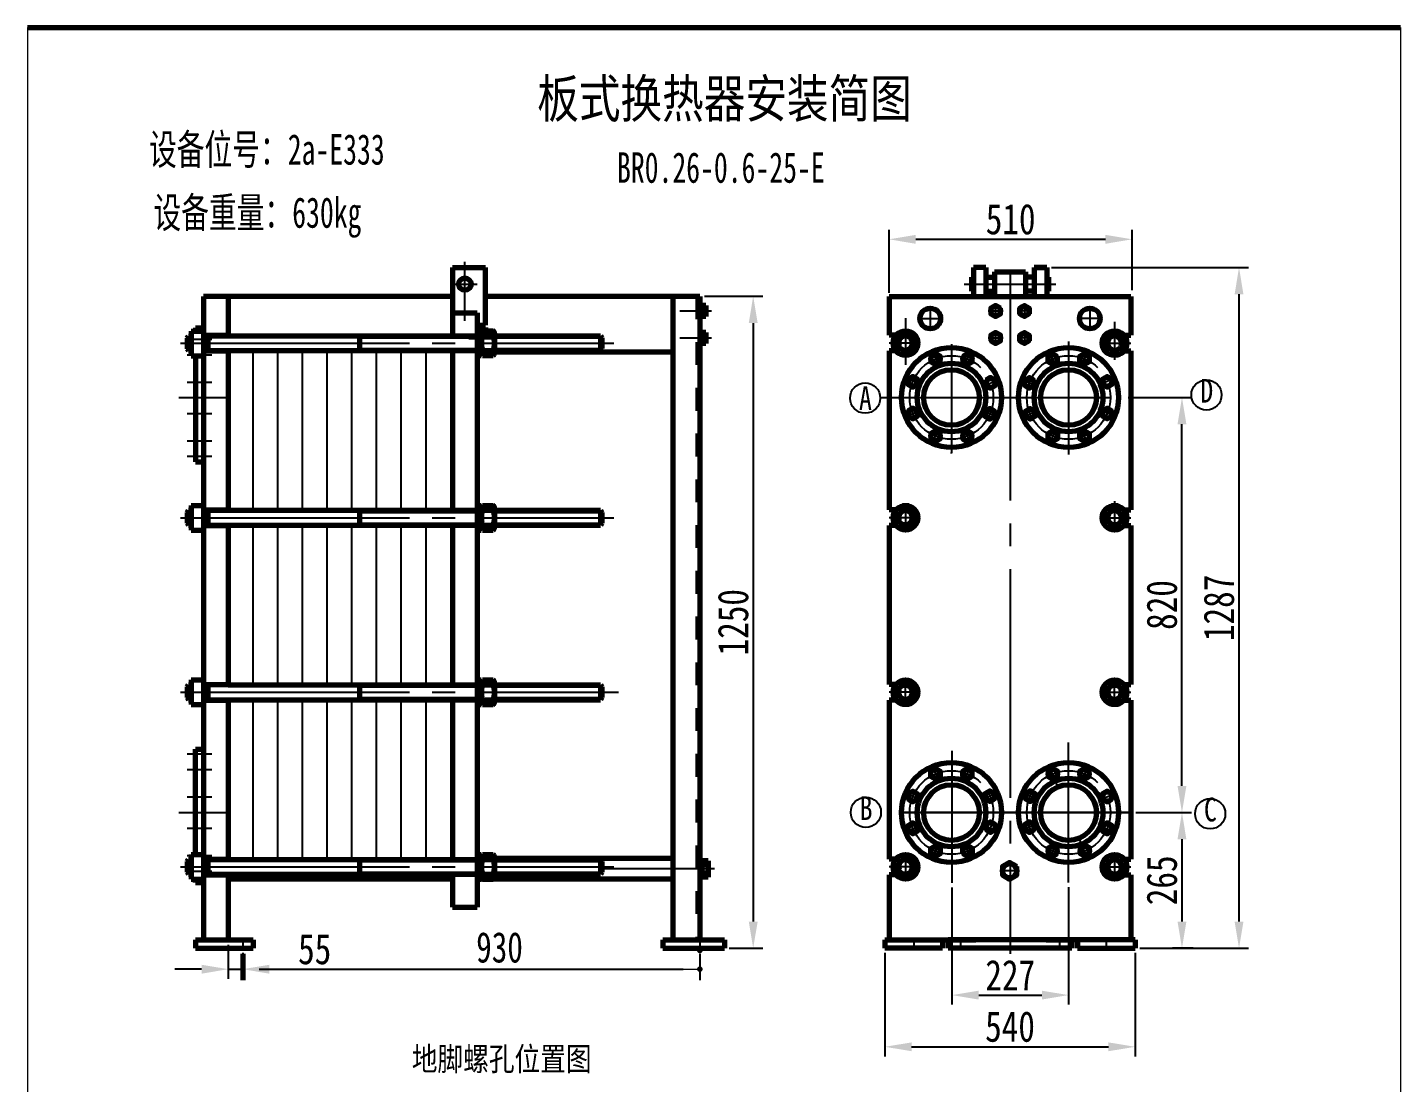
# Model space of a CAD drawing. Header units: millimetres. Extents: x -1351 to 1275, y 768 to 1047.
# Drawn here: x 13.1 to 193.1, y 904.9 to 1043.2 of the extents above; entities that cross this region are included whole.
import ezdxf

# ---------------------------------------------------------------- set-up
doc = ezdxf.new("R2010")
doc.units = ezdxf.units.MM
doc.linetypes.add('EB_DASH', pattern=[6, 3, -3])
doc.linetypes.add('EB_DASHDOT', pattern=[39, 30, -3, 3, -3])
doc.layers.get('0').update_dxf_attribs({"lineweight": 0})
for name, color, linetype, lineweight in [('CAXA0', 7, 'Continuous', 70), ('CAXA1', 1, 'EB_DASHDOT', 25), ('CAXA2', 6, 'EB_DASH', 25), ('CAXA4', 3, 'Continuous', 25)]:
    doc.layers.add(name, color=color, linetype=linetype, lineweight=lineweight)
doc.styles.add('HZTXT', font='TXT.SHX', dxfattribs={"width": 0.8, "bigfont": 'HZTXT.SHX'})
doc.styles.add('UserTxtStyle1', font='TXT.SHX', dxfattribs={"width": 0.75, "bigfont": 'HZTXT.SHX'})
doc.styles.add('标准', font='SIMFANG.TTF', dxfattribs={"width": 0.667})
doc.dimstyles.get("Standard").update_dxf_attribs({"dimtxt": 4, "dimasz": 3.5, "dimexe": 1.25, "dimexo": 0.625, "dimtad": 1, "dimdec": 4, "dimdsep": 46, "dimtxsty": 'HZTXT', "dimcen": 0, "dimclrd": 256, "dimclre": 256, "dimclrt": 256, "dimadec": 0, "dimazin": 0, "dimtfac": 1, "dimtdec": 4, "dimtmove": 0, "dimatfit": 3, "dimfxl": 0, "dimtolj": 1, "dimtzin": 0, "dimarcsym": 0})

# ---------------------------------------------------------------- blocks, each defined once
blk = doc.blocks.new('*D124')
at = {"lineweight": -2}
for p, q in [((157.35, 994.71), (165.65, 994.71)), ((164.4, 943.78), (164.4, 991.21)), ((158.34, 940.28), (165.65, 940.28))]:
    blk.add_line(p, q, dxfattribs=at)
for points in [[(163.82, 991.21), (164.98, 991.21), (164.4, 994.71)], [(163.82, 943.78), (164.98, 943.78), (164.4, 940.28)]]:
    blk.add_solid(points)
at = {"layer": 'Defpoints', "color": 0}
for p in [(156.72, 994.71), (164.4, 994.71), (157.72, 940.28)]:
    blk.add_point(p, dxfattribs=at)
at = {"insert": (161.77, 967.5), "char_height": 4, "attachment_point": 5, "rotation": 90, "style": 'HZTXT'}
blk.add_mtext('\\A1;\\fFangSong_GB2312;820', dxfattribs=at)
blk = doc.blocks.new('*D125')
at = {"lineweight": -2}
for p, q in [((163.55, 940.28), (165.65, 940.28)), ((164.4, 936.78), (164.4, 925.99)), ((165.88, 922.49), (163.15, 922.49))]:
    blk.add_line(p, q, dxfattribs=at)
for points in [[(163.82, 936.78), (164.98, 936.78), (164.4, 940.28)], [(163.82, 925.99), (164.98, 925.99), (164.4, 922.49)]]:
    blk.add_solid(points)
at = {"layer": 'Defpoints', "color": 0}
for p in [(162.92, 940.28), (164.4, 922.49), (166.5, 922.49)]:
    blk.add_point(p, dxfattribs=at)
at = {"insert": (161.77, 931.39), "char_height": 4, "attachment_point": 5, "rotation": 90, "style": 'HZTXT'}
blk.add_mtext('\\A1;\\fFangSong_GB2312;265', dxfattribs=at)
blk = doc.blocks.new('*D126')
at = {"lineweight": -2}
for p, q in [((125.46, 921.87), (125.46, 908.31)), ((158.26, 921.87), (158.26, 908.31)), ((128.96, 909.56), (154.76, 909.56))]:
    blk.add_line(p, q, dxfattribs=at)
for points in [[(128.96, 910.14), (128.96, 908.98), (125.46, 909.56)], [(154.76, 910.14), (154.76, 908.98), (158.26, 909.56)]]:
    blk.add_solid(points)
at = {"layer": 'Defpoints', "color": 0}
for p in [(125.46, 922.49), (158.26, 922.49), (158.26, 909.56)]:
    blk.add_point(p, dxfattribs=at)
at = {"insert": (141.86, 912.19), "char_height": 4, "attachment_point": 5, "style": 'HZTXT'}
blk.add_mtext('\\A1;\\fFangSong_GB2312;540', dxfattribs=at)
blk = doc.blocks.new('*D127')
at = {"lineweight": -2}
for p, q in [((147.29, 1011.75), (173.13, 1011.75)), ((171.88, 925.99), (171.88, 1008.25)), ((158.88, 922.49), (173.13, 922.49))]:
    blk.add_line(p, q, dxfattribs=at)
for points in [[(171.3, 1008.25), (172.46, 1008.25), (171.88, 1011.75)], [(171.3, 925.99), (172.46, 925.99), (171.88, 922.49)]]:
    blk.add_solid(points)
at = {"layer": 'Defpoints', "color": 0}
for p in [(146.67, 1011.75), (171.88, 1011.75), (158.26, 922.49)]:
    blk.add_point(p, dxfattribs=at)
at = {"insert": (169.26, 967.12), "char_height": 4, "attachment_point": 5, "rotation": 90, "style": 'HZTXT'}
blk.add_mtext('\\A1;\\fFangSong_GB2312;1287', dxfattribs=at)
blk = doc.blocks.new('*D128')
at = {"lineweight": -2}
for p, q in [((126, 1008.43), (126, 1016.71)), ((129.5, 1015.46), (154.37, 1015.46)), ((157.87, 1008.81), (157.87, 1016.71))]:
    blk.add_line(p, q, dxfattribs=at)
for points in [[(129.5, 1016.04), (129.5, 1014.87), (126, 1015.46)], [(154.37, 1016.04), (154.37, 1014.87), (157.87, 1015.46)]]:
    blk.add_solid(points)
at = {"layer": 'Defpoints', "color": 0}
for p in [(157.87, 1015.46), (157.87, 1008.18), (126, 1007.81)]:
    blk.add_point(p, dxfattribs=at)
at = {"insert": (141.94, 1018.08), "char_height": 4, "attachment_point": 5, "style": 'HZTXT'}
blk.add_mtext('\\A1;\\fFangSong_GB2312;510', dxfattribs=at)
blk = doc.blocks.new('*D129')
at = {"lineweight": -2}
for p, q in [((134.25, 930.43), (134.25, 915.09)), ((149.53, 930.48), (149.53, 915.09)), ((137.75, 916.34), (146.03, 916.34))]:
    blk.add_line(p, q, dxfattribs=at)
for points in [[(137.75, 916.92), (137.75, 915.76), (134.25, 916.34)], [(146.03, 916.92), (146.03, 915.76), (149.53, 916.34)]]:
    blk.add_solid(points)
at = {"layer": 'Defpoints', "color": 0}
for p in [(134.25, 931.05), (149.53, 931.1), (149.53, 916.34)]:
    blk.add_point(p, dxfattribs=at)
at = {"insert": (141.89, 918.96), "char_height": 4, "attachment_point": 5, "style": 'HZTXT'}
blk.add_mtext('\\A1;\\fFangSong_GB2312;227', dxfattribs=at)
blk = doc.blocks.new('*D130')
at = {"lineweight": -2}
for p, q in [((39.38, 922.95), (39.38, 918.49)), ((41.27, 921.87), (41.27, 918.49)), ((35.88, 919.74), (32.38, 919.74)), ((39.38, 919.74), (41.27, 919.74)), ((44.77, 919.74), (53.14, 919.74))]:
    blk.add_line(p, q, dxfattribs=at)
for points in [[(35.88, 920.32), (35.88, 919.15), (39.38, 919.74)], [(44.77, 920.32), (44.77, 919.15), (41.27, 919.74)]]:
    blk.add_solid(points)
at = {"layer": 'Defpoints', "color": 0}
for p in [(39.38, 923.57), (41.27, 922.49), (41.27, 919.74)]:
    blk.add_point(p, dxfattribs=at)
at = {"insert": (50.7, 922.36), "char_height": 4, "attachment_point": 5, "style": 'HZTXT'}
blk.add_mtext('\\A1;{\\fFangSong_GB2312|b0|i0|c134|p0;55}', dxfattribs=at)
blk = doc.blocks.new('*D131')
at = {"lineweight": -2}
for p, q in [((101.81, 1007.98), (109.44, 1007.98)), ((108.19, 1004.48), (108.19, 925.99)), ((105.05, 922.49), (109.44, 922.49))]:
    blk.add_line(p, q, dxfattribs=at)
for points in [[(107.61, 1004.48), (108.78, 1004.48), (108.19, 1007.98)], [(107.61, 925.99), (108.78, 925.99), (108.19, 922.49)]]:
    blk.add_solid(points)
at = {"layer": 'Defpoints', "color": 0}
for p in [(101.19, 1007.98), (104.43, 922.49), (108.19, 922.49)]:
    blk.add_point(p, dxfattribs=at)
at = {"insert": (105.57, 965.24), "char_height": 4, "attachment_point": 5, "rotation": 90, "style": 'HZTXT'}
blk.add_mtext('\\A1;\\fFangSong_GB2312;1250', dxfattribs=at)

msp = doc.modelspace()

# ---------------------------------------------------------------- linework, layer by layer
at = {"color": 7}
for p, q in [((13.05293, 1043.24196), (13.05293, 772.24196)), ((193.05293, 1043.24196), (193.05293, 772.24196)), ((99.02686, 919.7407), (101.18686, 919.7407))]:
    msp.add_line(p, q, dxfattribs=at)
at = {"layer": 'CAXA0', "color": 0, "linetype": 'Continuous', "lineweight": 70}
for p, q in [((13.05293, 1043.24196), (193.05293, 1043.24196)), ((68.7707, 1011.74936), (73.0907, 1011.74936)), ((68.7707, 1011.74936), (68.7707, 1002.81367)), ((73.0907, 1004.18936), (73.0907, 1011.74936)), ((138.67419, 1011.74936), (137.05419, 1011.74936)), ((138.67419, 1011.74936), (137.05419, 1011.74936)), ((137.05419, 1011.74936), (137.05419, 1007.96936)), ((138.67419, 1011.74936), (138.67419, 1007.96936)), ((146.66619, 1011.74936), (145.04619, 1011.74936)), ((145.04619, 1011.74936), (146.66619, 1011.74936)), ((145.04619, 1011.74936), (145.04619, 1007.96936)), ((146.66619, 1011.74936), (146.66619, 1007.96936)), ((136.82433, 1010.50869), (137.05419, 1010.50869)), ((136.82433, 1010.50869), (136.82433, 1008.67003)), ((138.67419, 1010.50869), (139.84305, 1010.50869)), ((139.84305, 1011.20936), (143.87733, 1011.20936)), ((139.84305, 1011.20936), (139.84305, 1007.96936)), ((143.87733, 1011.20936), (143.87733, 1007.96936)), ((145.04619, 1010.50869), (143.87733, 1010.50869)), ((146.89605, 1010.50869), (146.66619, 1010.50869)), ((146.89605, 1010.50869), (146.89605, 1008.67003)), ((136.82433, 1008.67003), (137.05419, 1008.67003)), ((138.67419, 1008.67003), (139.84305, 1008.67003)), ((145.04619, 1008.67003), (143.87733, 1008.67003)), ((146.89605, 1008.67003), (146.66619, 1008.67003)), ((68.7707, 1007.97802), (36.14039, 1007.97802)), ((36.14039, 1007.97802), (36.14039, 967.49767)), ((39.38039, 1007.97802), (39.38039, 1002.81367)), ((89.93893, 1007.97802), (73.0907, 1007.97802)), ((101.18686, 1007.97802), (89.93893, 1007.97802)), ((97.67686, 1007.97802), (97.67686, 967.49767)), ((101.18686, 1007.97802), (101.18686, 967.49767)), ((101.45686, 1007.0502), (101.18686, 1007.0502)), ((101.45686, 1007.0502), (101.45686, 1005.063)), ((101.99686, 1006.7802), (101.45686, 1006.7802)), ((101.99686, 1006.4184), (101.45686, 1006.4184)), ((101.99686, 1006.7802), (101.99686, 1005.333)), ((126.00358, 1007.97802), (126.00358, 1002.86767)), ((126.00358, 1007.97802), (126.00358, 1002.86767)), ((126.00358, 1007.97802), (157.7168, 1007.97802)), ((137.05419, 1007.96936), (146.66619, 1007.96936)), ((157.7168, 1007.97802), (157.7168, 1002.86767)), ((157.7168, 1007.97802), (157.7168, 1002.86767)), ((68.7707, 1005.80936), (72.0107, 1005.80936)), ((72.0107, 1005.80936), (72.0107, 967.49767)), ((101.45686, 1005.063), (101.18686, 1005.063)), ((101.99686, 1005.6948), (101.45686, 1005.6948)), ((101.99686, 1005.333), (101.45686, 1005.333)), ((33.98039, 1002.48967), (34.14239, 1002.75967)), ((34.14239, 1002.75967), (34.14239, 1000.81567)), ((34.14239, 1002.75967), (34.52039, 1002.75967)), ((34.52039, 1003.40767), (36.14039, 1003.40767)), ((34.52039, 1003.40767), (34.52039, 1000.16767)), ((35.06039, 1003.83967), (36.14039, 1003.83967)), ((35.06039, 1003.83967), (35.06039, 1003.40767)), ((36.14039, 1002.86767), (39.38039, 1002.86767)), ((36.68039, 1002.81367), (36.68039, 1000.76167)), ((36.68039, 1002.81367), (60.71895, 1002.81367)), ((39.38039, 1002.81367), (60.71895, 1002.81367)), ((56.60032, 1002.81367), (56.60032, 1000.86967)), ((60.71895, 1002.81367), (72.0107, 1002.81367)), ((60.71895, 1002.81367), (72.0107, 1002.81367)), ((72.0107, 1004.18936), (73.0907, 1004.18936)), ((73.0907, 1003.89367), (72.0107, 1003.89367)), ((72.0107, 1003.46167), (72.5507, 1003.46167)), ((72.5507, 1003.46167), (72.5507, 1000.22167)), ((72.7127, 1003.46167), (74.1167, 1003.46167)), ((72.7127, 1002.81367), (74.1167, 1002.81367)), ((72.7127, 1002.81367), (74.1167, 1002.81367)), ((72.7127, 1002.81367), (74.1167, 1002.81367)), ((72.7127, 1002.81367), (73.90925, 1002.81367)), ((73.0907, 1003.89367), (73.0907, 1003.46167)), ((74.2787, 1003.13767), (74.2787, 1000.54567)), ((74.2787, 1002.81367), (75.56039, 1002.81367)), ((74.2787, 1002.81367), (75.56039, 1002.81367)), ((74.2787, 1002.81367), (88.1817, 1002.81367)), ((88.1817, 1002.81367), (88.3437, 1002.54367)), ((88.1817, 1002.81367), (88.1817, 1000.86967)), ((101.45686, 1003.51407), (101.18686, 1003.51407)), ((101.45686, 1003.51407), (101.45686, 1001.52687)), ((101.99686, 1003.24407), (101.45686, 1003.24407)), ((101.99686, 1002.88227), (101.45686, 1002.88227)), ((101.99686, 1003.24407), (101.99686, 1001.79687)), ((126.9099, 1002.86767), (126.00358, 1002.86767)), ((156.81048, 1002.86767), (157.7168, 1002.86767)), ((33.98039, 1002.48967), (33.98039, 1001.08567)), ((33.98039, 1001.08567), (34.14239, 1000.81567)), ((34.14239, 1000.81567), (34.52039, 1000.81567)), ((36.14039, 1000.81567), (39.38039, 1000.81567)), ((36.68039, 1000.86967), (60.71895, 1000.86967)), ((39.38039, 1000.86967), (39.38039, 979.92028)), ((57.70925, 1000.86967), (72.0107, 1000.86967)), ((68.7707, 1000.86967), (68.7707, 979.92028)), ((72.7127, 1000.86967), (74.1167, 1000.86967)), ((74.2787, 1000.86967), (88.1817, 1000.86967)), ((88.3437, 1001.13967), (88.1817, 1000.86967)), ((88.3437, 1002.54367), (88.3437, 1001.13967)), ((101.45686, 1001.52687), (101.18686, 1001.52687)), ((101.99686, 1002.15867), (101.45686, 1002.15867)), ((101.99686, 1001.79687), (101.45686, 1001.79687)), ((126.9099, 1000.81567), (126.00358, 1000.81567)), ((126.00358, 1000.81567), (126.00358, 979.97167)), ((126.00358, 1000.81567), (126.00358, 985.69567)), ((156.81048, 1000.81567), (157.7168, 1000.81567)), ((157.7168, 1000.81567), (157.7168, 985.69567)), ((157.7168, 1000.81567), (157.7168, 979.97167)), ((34.52039, 1000.16767), (36.14039, 1000.16767)), ((35.06039, 1000.16767), (35.06039, 986.28967)), ((72.0107, 1000.22167), (72.5507, 1000.22167)), ((72.7127, 1000.22167), (74.1167, 1000.22167)), ((89.93893, 1000.65873), (74.2787, 1000.65873)), ((97.67686, 1000.65873), (89.93893, 1000.65873)), ((35.06039, 986.28967), (36.14039, 986.28967)), ((33.98039, 979.65028), (34.14239, 979.92028)), ((33.98039, 979.65028), (33.98039, 978.24628)), ((34.14239, 979.92028), (34.52039, 979.92028)), ((34.14239, 979.92028), (34.14239, 977.97628)), ((34.52039, 980.56828), (34.52039, 977.32828)), ((34.52039, 980.56828), (36.14039, 980.56828)), ((36.14039, 979.97428), (39.38039, 979.97428)), ((36.68039, 979.97428), (36.68039, 977.92228)), ((36.68039, 979.92028), (60.71895, 979.92028)), ((56.60032, 979.92028), (56.60032, 977.97628)), ((57.70925, 979.92028), (72.0107, 979.92028)), ((60.71895, 979.92028), (72.0107, 979.92028)), ((72.0107, 980.56828), (72.5507, 980.56828)), ((72.5507, 980.56828), (72.5507, 977.32828)), ((72.7127, 980.56828), (74.1167, 980.56828)), ((72.7127, 979.92028), (74.1167, 979.92028)), ((72.7127, 979.92028), (74.1167, 979.92028)), ((72.7127, 979.92028), (74.1167, 979.92028)), ((74.2787, 980.24428), (74.2787, 977.65228)), ((74.2787, 979.92028), (76.91895, 979.92028)), ((74.2787, 979.92028), (88.1817, 979.92028)), ((88.1817, 979.92028), (88.1817, 977.97628)), ((88.1817, 979.92028), (88.3437, 979.65028)), ((88.3437, 979.65028), (88.3437, 978.24628)), ((126.9099, 979.97167), (126.00358, 979.97167)), ((156.81048, 979.97167), (157.7168, 979.97167)), ((33.98039, 978.24628), (34.14239, 977.97628)), ((34.14239, 977.97628), (34.52039, 977.97628)), ((36.14039, 977.92228), (39.38039, 977.92228)), ((36.68039, 977.97628), (60.71895, 977.97628)), ((39.38039, 977.97628), (39.38039, 957.02167)), ((57.70925, 977.97628), (72.0107, 977.97628)), ((68.7707, 977.97628), (68.7707, 957.02167)), ((72.7127, 977.97628), (74.1167, 977.97628)), ((72.7127, 977.97628), (74.1167, 977.97628)), ((74.2787, 977.97628), (88.1817, 977.97628)), ((88.3437, 978.24628), (88.1817, 977.97628)), ((126.00358, 977.91967), (126.00358, 957.07567)), ((126.9099, 977.91967), (126.00358, 977.91967)), ((156.81048, 977.91967), (157.7168, 977.91967)), ((157.7168, 977.91967), (157.7168, 957.07567)), ((34.52039, 977.32828), (36.14039, 977.32828)), ((72.0107, 977.32828), (72.5507, 977.32828)), ((72.7127, 977.32828), (74.1167, 977.32828)), ((36.14039, 967.49767), (36.14039, 923.57227)), ((72.0107, 967.49767), (72.0107, 927.89227)), ((97.67686, 967.49767), (97.67686, 923.57227)), ((101.18686, 967.49767), (101.18686, 923.57227)), ((34.52039, 957.66967), (34.52039, 954.42967)), ((34.52039, 957.66967), (36.14039, 957.66967)), ((72.0107, 957.66967), (72.5507, 957.66967)), ((72.5507, 957.66967), (72.5507, 954.42967)), ((72.7127, 957.66967), (74.1167, 957.66967)), ((33.98039, 956.75167), (34.14239, 957.02167)), ((33.98039, 956.75167), (33.98039, 955.34767)), ((34.14239, 957.02167), (34.14239, 955.07767)), ((34.14239, 957.02167), (34.52039, 957.02167)), ((36.14039, 957.07567), (39.38039, 957.07567)), ((36.68039, 957.07567), (36.68039, 955.02367)), ((39.38039, 957.02167), (60.71895, 957.02167)), ((56.60032, 957.02167), (56.60032, 955.07767)), ((57.70925, 957.02167), (72.0107, 957.02167)), ((60.71895, 957.02167), (72.0107, 957.02167)), ((72.7127, 957.02167), (74.1167, 957.02167)), ((72.7127, 957.02167), (74.1167, 957.02167)), ((74.2787, 957.34567), (74.2787, 954.75367)), ((74.2787, 957.02167), (76.91895, 957.02167)), ((74.2787, 957.02167), (88.1817, 957.02167)), ((88.1817, 957.02167), (88.1817, 955.07767)), ((88.1817, 957.02167), (88.3437, 956.75167)), ((88.3437, 956.75167), (88.3437, 955.34767)), ((126.9099, 957.07567), (126.00358, 957.07567)), ((156.81048, 957.07567), (157.7168, 957.07567)), ((33.98039, 955.34767), (34.14239, 955.07767)), ((34.14239, 955.07767), (34.52039, 955.07767)), ((34.52039, 954.42967), (36.14039, 954.42967)), ((36.14039, 955.02367), (39.38039, 955.02367)), ((36.68039, 955.07767), (60.71895, 955.07767)), ((39.38039, 955.07767), (39.38039, 934.12567)), ((57.70925, 955.07767), (72.0107, 955.07767)), ((68.7707, 955.07767), (68.7707, 934.12567)), ((72.0107, 954.42967), (72.5507, 954.42967)), ((72.70709, 955.07767), (74.1167, 955.07767)), ((72.7127, 955.07767), (74.1167, 955.07767)), ((72.7127, 954.42967), (74.1167, 954.42967)), ((74.2787, 955.07767), (88.1817, 955.07767)), ((88.3437, 955.34767), (88.1817, 955.07767)), ((126.00358, 955.02367), (126.00358, 934.17967)), ((126.9099, 955.02367), (126.00358, 955.02367)), ((156.81048, 955.02367), (157.7168, 955.02367)), ((157.7168, 955.02367), (157.7168, 934.17967)), ((35.06039, 948.59767), (36.14039, 948.59767)), ((35.06039, 934.77367), (35.06039, 948.59767)), ((34.52039, 934.77367), (36.14039, 934.77367)), ((34.52039, 934.77367), (34.52039, 931.53367)), ((72.0107, 934.77367), (72.5507, 934.77367)), ((72.5507, 934.77367), (72.5507, 931.53367)), ((72.7127, 934.77367), (74.1167, 934.77367)), ((74.2787, 934.44967), (74.2787, 931.85767)), ((89.93893, 934.23727), (74.2787, 934.23727)), ((97.67686, 934.23727), (89.93893, 934.23727)), ((97.67686, 934.23727), (93.17357, 934.23727)), ((101.45686, 934.23727), (101.18686, 934.23727)), ((101.45686, 934.23727), (101.45686, 931.53727)), ((33.98039, 933.85567), (34.14239, 934.12567)), ((33.98039, 933.85567), (33.98039, 932.45167)), ((33.98039, 932.45167), (34.14239, 932.18167)), ((34.14239, 934.12567), (34.14239, 932.18167)), ((34.14239, 934.12567), (34.52039, 934.12567)), ((36.14039, 934.17967), (39.38039, 934.17967)), ((36.68039, 934.17967), (36.68039, 932.12767)), ((36.68039, 934.12567), (60.71895, 934.12567)), ((39.38039, 934.12567), (60.71895, 934.12567)), ((56.60032, 934.12567), (56.60032, 932.18167)), ((57.70925, 934.12567), (72.0107, 934.12567)), ((57.70925, 934.12567), (72.0107, 934.12567)), ((59.61001, 934.12567), (59.61001, 933.94027)), ((72.7127, 934.12567), (74.1167, 934.12567)), ((74.2787, 934.12567), (88.1817, 934.12567)), ((88.1817, 934.12567), (88.3437, 933.85567)), ((88.1817, 934.12567), (88.1817, 932.18167)), ((88.3437, 932.45167), (88.1817, 932.18167)), ((88.3437, 933.85567), (88.3437, 932.45167)), ((102.26686, 933.96727), (101.45686, 933.96727)), ((102.26686, 933.42727), (101.45686, 933.42727)), ((102.26686, 933.96727), (102.26686, 931.80727)), ((126.9099, 934.17967), (126.00358, 934.17967)), ((156.81048, 934.17967), (157.7168, 934.17967)), ((34.14239, 932.18167), (34.52039, 932.18167)), ((34.52039, 931.53367), (36.14039, 931.53367)), ((35.06039, 931.10167), (35.06039, 931.53367)), ((35.06039, 931.10167), (36.14039, 931.10167)), ((36.14039, 932.12767), (39.38039, 932.12767)), ((36.68039, 932.18167), (60.71895, 932.18167)), ((39.38039, 932.18167), (39.38039, 923.57227)), ((68.7707, 931.53727), (39.38039, 931.53727)), ((57.70925, 932.18167), (72.0107, 932.18167)), ((68.7707, 932.18167), (68.7707, 927.89227)), ((68.7707, 932.18167), (68.7707, 931.53727)), ((73.90925, 931.53727), (72.0107, 931.53727)), ((72.0107, 931.53367), (72.5507, 931.53367)), ((72.7127, 932.18167), (74.1167, 932.18167)), ((72.7127, 931.53367), (74.1167, 931.53367)), ((89.93893, 931.53727), (74.12143, 931.53727)), ((74.2787, 932.18167), (88.1817, 932.18167)), ((97.67686, 931.53727), (89.93893, 931.53727)), ((101.45686, 931.53727), (101.18686, 931.53727)), ((102.26686, 932.34727), (101.45686, 932.34727)), ((102.26686, 931.80727), (101.45686, 931.80727)), ((126.9099, 932.12767), (126.00358, 932.12767)), ((126.00358, 932.12767), (126.00358, 923.57227)), ((156.81048, 932.12767), (157.7168, 932.12767)), ((157.7168, 932.12767), (157.7168, 923.57227)), ((68.7707, 927.89227), (72.0107, 927.89227)), ((35.06039, 923.57227), (42.62039, 923.57227)), ((35.06039, 923.57227), (35.06039, 922.49227)), ((42.62039, 923.57227), (42.62039, 922.49227)), ((96.32686, 923.57227), (96.32686, 922.49227)), ((96.32686, 923.57227), (104.42686, 923.57227)), ((104.42686, 923.57227), (104.42686, 922.49227)), ((125.46358, 923.57227), (137.39758, 923.57227)), ((125.46358, 923.57227), (125.46358, 922.49227)), ((133.02358, 923.57227), (133.02358, 922.49227)), ((133.76019, 923.57227), (137.13519, 923.57227)), ((133.76019, 923.57227), (133.76019, 922.49227)), ((158.2568, 923.57227), (133.76019, 923.57227)), ((146.58519, 923.57227), (149.96019, 923.57227)), ((149.96019, 923.57227), (149.96019, 922.49227)), ((150.6968, 923.57227), (150.6968, 922.49227)), ((158.2568, 923.57227), (158.2568, 922.49227)), ((35.06039, 922.49227), (42.62039, 922.49227)), ((41.27039, 921.73739), (41.27039, 918.3007)), ((96.32686, 922.49227), (104.42686, 922.49227)), ((133.02358, 922.49227), (125.46358, 922.49227)), ((149.96019, 922.49227), (133.76019, 922.49227)), ((150.6968, 922.49227), (158.2568, 922.49227))]:
    msp.add_line(p, q, dxfattribs=at)
at = {"layer": 'CAXA0', "color": 0, "linetype": 'Continuous'}
for points in [[(140.59685, 1006.4184), (139.97019, 1006.7802), (139.34354, 1006.4184), (139.34354, 1005.6948), (139.97019, 1005.333), (140.59685, 1005.6948), (140.59685, 1006.4184)], [(144.37685, 1005.6948), (143.75019, 1005.333), (143.12354, 1005.6948), (143.12354, 1006.4184), (143.75019, 1006.7802), (144.37685, 1006.4184), (144.37685, 1005.6948)], [(139.34354, 1002.15867), (139.97019, 1001.79687), (140.59685, 1002.15867), (140.59685, 1002.88227), (139.97019, 1003.24407), (139.34354, 1002.88227), (139.34354, 1002.15867)], [(144.37685, 1002.15867), (143.75019, 1001.79687), (143.12354, 1002.15867), (143.12354, 1002.88227), (143.75019, 1003.24407), (144.37685, 1002.88227), (144.37685, 1002.15867)], [(131.48428, 1000.11175), (131.48428, 999.41027), (132.09178, 999.05953), (132.69928, 999.41027), (132.69928, 1000.11175), (132.09178, 1000.46249), (131.48428, 1000.11175)], [(135.66319, 1000.10383), (135.66319, 999.40235), (136.27069, 999.05161), (136.87819, 999.40235), (136.87819, 1000.10383), (136.27069, 1000.45457), (135.66319, 1000.10383)], [(148.05719, 1000.10383), (148.05719, 999.40235), (147.44969, 999.05161), (146.84219, 999.40235), (146.84219, 1000.10383), (147.44969, 1000.45457), (148.05719, 1000.10383)], [(152.2361, 1000.11175), (152.2361, 999.41027), (151.6286, 999.05953), (151.0211, 999.41027), (151.0211, 1000.11175), (151.6286, 1000.46249), (152.2361, 1000.11175)], [(128.50161, 997.1346), (128.50161, 996.43312), (129.10911, 996.08238), (129.71661, 996.43312), (129.71661, 997.1346), (129.10911, 997.48534), (128.50161, 997.1346)], [(138.71361, 996.96803), (138.71361, 996.26654), (139.32111, 995.9158), (139.92861, 996.26654), (139.92861, 996.96803), (139.32111, 997.31877), (138.71361, 996.96803)], [(145.00678, 996.96803), (145.00678, 996.26654), (144.39928, 995.9158), (143.79178, 996.26654), (143.79178, 996.96803), (144.39928, 997.31877), (145.00678, 996.96803)], [(155.21878, 997.1346), (155.21878, 996.43312), (154.61128, 996.08238), (154.00378, 996.43312), (154.00378, 997.1346), (154.61128, 997.48534), (155.21878, 997.1346)], [(128.50371, 992.95102), (128.50371, 992.24954), (129.11121, 991.8988), (129.71871, 992.24954), (129.71871, 992.95102), (129.11121, 993.30176), (128.50371, 992.95102)], [(138.61329, 992.924), (138.61329, 992.22252), (139.22079, 991.87178), (139.82829, 992.22252), (139.82829, 992.924), (139.22079, 993.27474), (138.61329, 992.924)], [(145.10709, 992.924), (145.10709, 992.22252), (144.49959, 991.87178), (143.89209, 992.22252), (143.89209, 992.924), (144.49959, 993.27474), (145.10709, 992.924)], [(155.21667, 992.95102), (155.21667, 992.24954), (154.60917, 991.8988), (154.00167, 992.24954), (154.00167, 992.95102), (154.60917, 993.30176), (155.21667, 992.95102)], [(131.48543, 989.97849), (131.48543, 989.27701), (132.09293, 988.92627), (132.70043, 989.27701), (132.70043, 989.97849), (132.09293, 990.32923), (131.48543, 989.97849)], [(135.65131, 989.98197), (135.65131, 989.28049), (136.25881, 988.92975), (136.86631, 989.28049), (136.86631, 989.98197), (136.25881, 990.33271), (135.65131, 989.98197)], [(148.06908, 989.98197), (148.06908, 989.28049), (147.46158, 988.92975), (146.85408, 989.28049), (146.85408, 989.98197), (147.46158, 990.33271), (148.06908, 989.98197)], [(152.23495, 989.97849), (152.23495, 989.27701), (151.62745, 988.92627), (151.01995, 989.27701), (151.01995, 989.97849), (151.62745, 990.32923), (152.23495, 989.97849)], [(131.48543, 945.01685), (131.48543, 945.71833), (132.09293, 946.06907), (132.70043, 945.71833), (132.70043, 945.01685), (132.09293, 944.66611), (131.48543, 945.01685)], [(135.65131, 945.01337), (135.65131, 945.71485), (136.25881, 946.06559), (136.86631, 945.71485), (136.86631, 945.01337), (136.25881, 944.66263), (135.65131, 945.01337)], [(148.06908, 945.01337), (148.06908, 945.71485), (147.46158, 946.06559), (146.85408, 945.71485), (146.85408, 945.01337), (147.46158, 944.66263), (148.06908, 945.01337)], [(152.23495, 945.01685), (152.23495, 945.71833), (151.62745, 946.06907), (151.01995, 945.71833), (151.01995, 945.01685), (151.62745, 944.66611), (152.23495, 945.01685)], [(128.50371, 942.04432), (128.50371, 942.7458), (129.11121, 943.09655), (129.71871, 942.7458), (129.71871, 942.04432), (129.11121, 941.69358), (128.50371, 942.04432)], [(138.61329, 942.07134), (138.61329, 942.77282), (139.22079, 943.12356), (139.82829, 942.77282), (139.82829, 942.07134), (139.22079, 941.7206), (138.61329, 942.07134)], [(145.10709, 942.07134), (145.10709, 942.77282), (144.49959, 943.12356), (143.89209, 942.77282), (143.89209, 942.07134), (144.49959, 941.7206), (145.10709, 942.07134)], [(155.21667, 942.04432), (155.21667, 942.7458), (154.60917, 943.09655), (154.00167, 942.7458), (154.00167, 942.04432), (154.60917, 941.69358), (155.21667, 942.04432)], [(128.50161, 937.86074), (128.50161, 938.56222), (129.10911, 938.91296), (129.71661, 938.56222), (129.71661, 937.86074), (129.10911, 937.51), (128.50161, 937.86074)], [(138.71361, 938.02732), (138.71361, 938.7288), (139.32111, 939.07954), (139.92861, 938.7288), (139.92861, 938.02732), (139.32111, 937.67658), (138.71361, 938.02732)], [(145.00678, 938.02732), (145.00678, 938.7288), (144.39928, 939.07954), (143.79178, 938.7288), (143.79178, 938.02732), (144.39928, 937.67658), (145.00678, 938.02732)], [(155.21878, 937.86074), (155.21878, 938.56222), (154.61128, 938.91296), (154.00378, 938.56222), (154.00378, 937.86074), (154.61128, 937.51), (155.21878, 937.86074)], [(131.48428, 934.88359), (131.48428, 935.58507), (132.09178, 935.93581), (132.69928, 935.58507), (132.69928, 934.88359), (132.09178, 934.53285), (131.48428, 934.88359)], [(135.66319, 934.89151), (135.66319, 935.59299), (136.27069, 935.94373), (136.87819, 935.59299), (136.87819, 934.89151), (136.27069, 934.54077), (135.66319, 934.89151)], [(148.05719, 934.89151), (148.05719, 935.59299), (147.44969, 935.94373), (146.84219, 935.59299), (146.84219, 934.89151), (147.44969, 934.54077), (148.05719, 934.89151)], [(152.27144, 934.93068), (152.27144, 935.63216), (151.66394, 935.9829), (151.05644, 935.63216), (151.05644, 934.93068), (151.66394, 934.57994), (152.27144, 934.93068)], [(142.73785, 933.18473), (141.80254, 933.72473), (140.86723, 933.18473), (140.86723, 932.10473), (141.80254, 931.56473), (142.73785, 932.10473), (142.73785, 933.18473)]]:
    msp.add_lwpolyline(points, dxfattribs=at)
at = {"layer": 'CAXA0', "color": 0, "linetype": 'Continuous', "lineweight": 70}
for centre, radius in [((70.3907, 1009.58936), 0.81), ((131.40358, 1005.07062), 1.35), ((139.97019, 1006.0566), 0.62666), ((143.75019, 1006.0566), 0.62666), ((152.3168, 1005.07062), 1.35), ((128.16358, 1001.84167), 1.62), ((128.16358, 1001.84167), 0.972), ((139.97019, 1002.52047), 0.62666), ((143.75019, 1002.52047), 0.62666), ((155.5568, 1001.84167), 1.62), ((155.5568, 1001.84167), 0.972), ((134.18589, 994.71367), 6.55209), ((149.53449, 994.71367), 6.55209), ((134.18589, 994.71367), 4.4955), ((132.09178, 999.76101), 0.6075), ((136.27069, 999.75309), 0.6075), ((149.53449, 994.71367), 4.4955), ((147.44969, 999.75309), 0.6075), ((151.6286, 999.76101), 0.6075), ((129.10911, 996.78386), 0.6075), ((134.18589, 994.71367), 3.645), ((139.32111, 996.61729), 0.6075), ((144.39928, 996.61729), 0.6075), ((149.53449, 994.71367), 3.645), ((154.61128, 996.78386), 0.6075), ((129.11121, 992.60028), 0.6075), ((139.22079, 992.57326), 0.6075), ((144.49959, 992.57326), 0.6075), ((154.60917, 992.60028), 0.6075), ((132.09293, 989.62775), 0.6075), ((136.25881, 989.63123), 0.6075), ((147.46158, 989.63123), 0.6075), ((151.62745, 989.62775), 0.6075), ((128.16358, 978.94567), 1.62), ((128.16358, 978.94567), 0.972), ((155.5568, 978.94567), 1.62), ((155.5568, 978.94567), 0.972), ((128.16358, 956.04967), 1.62), ((155.5568, 956.04967), 1.62), ((128.16358, 956.04967), 0.972), ((155.5568, 956.04967), 0.972), ((134.18589, 940.28167), 6.55209), ((149.53449, 940.28167), 6.55209), ((132.09293, 945.36759), 0.6075), ((136.25881, 945.36411), 0.6075), ((147.46158, 945.36411), 0.6075), ((151.62745, 945.36759), 0.6075), ((134.18589, 940.28167), 4.4955), ((134.18589, 940.28167), 3.645), ((149.53449, 940.28167), 4.4955), ((149.53449, 940.28167), 3.645), ((129.11121, 942.39506), 0.6075), ((139.22079, 942.42208), 0.6075), ((144.49959, 942.42208), 0.6075), ((154.60917, 942.39506), 0.6075), ((129.10911, 938.21148), 0.6075), ((139.32111, 938.37806), 0.6075), ((144.39928, 938.37806), 0.6075), ((154.61128, 938.21148), 0.6075), ((128.16358, 933.15367), 1.62), ((132.09178, 935.23433), 0.6075), ((136.27069, 935.24225), 0.6075), ((147.44969, 935.24225), 0.6075), ((151.66394, 935.28142), 0.6075), ((155.5568, 933.15367), 1.62), ((128.16358, 933.15367), 0.972), ((141.80254, 932.64473), 0.93531), ((155.5568, 933.15367), 0.972)]:
    msp.add_circle(centre, radius, dxfattribs=at)
for centre, radius, start, end in [((72.9557, 1003.13767), 0.405, 126.8698976, 233.1301024), ((75.5477, 1001.84167), 2.997, 161.0753556, 198.9246444), ((73.8737, 1003.13767), 0.405, 306.8698976, 53.1301024), ((71.2817, 1001.84167), 2.997, 341.0753556, 18.9246444), ((72.9557, 1000.54567), 0.405, 126.8698976, 233.1301024), ((73.8737, 1000.54567), 0.405, 306.8698976, 53.1301024), ((72.9557, 980.24428), 0.405, 126.8698976, 233.1301024), ((75.5477, 978.94828), 2.997, 161.0753556, 198.9246444), ((73.8737, 980.24428), 0.405, 306.8698976, 53.1301024), ((71.2817, 978.94828), 2.997, 341.0753556, 18.9246444), ((72.9557, 977.65228), 0.405, 126.8698976, 233.1301024), ((73.8737, 977.65228), 0.405, 306.8698976, 53.1301024), ((72.9557, 957.34567), 0.405, 126.8698976, 233.1301024), ((73.8737, 957.34567), 0.405, 306.8698976, 53.1301024), ((75.5477, 956.04967), 2.997, 161.0753556, 198.9246444), ((71.2817, 956.04967), 2.997, 341.0753556, 18.9246444), ((72.9557, 954.75367), 0.405, 126.8698976, 233.1301024), ((73.8737, 954.75367), 0.405, 306.8698976, 53.1301024), ((72.9557, 934.44967), 0.405, 126.8698976, 233.1301024), ((73.8737, 934.44967), 0.405, 306.8698976, 53.1301024), ((75.5477, 933.15367), 2.997, 161.0753556, 198.9246444), ((71.2817, 933.15367), 2.997, 341.0753556, 18.9246444), ((72.9557, 931.85767), 0.405, 126.8698976, 233.1301024), ((73.8737, 931.85767), 0.405, 306.8698976, 53.1301024)]:
    msp.add_arc(centre, radius, start, end, dxfattribs=at)
for p in [(101.18686, 922.18739), (101.18686, 919.7407)]:
    msp.add_point(p, dxfattribs=at)
at = {"layer": 'CAXA1', "color": 0, "linetype": 'EB_DASHDOT', "lineweight": 25}
for p, q in [((70.3907, 1004.78066), (70.3907, 1012.51363)), ((141.86019, 1011.20936), (141.86019, 921.74373)), ((68.7707, 1009.58936), (72.0107, 1009.58936)), ((135.86619, 1009.58936), (147.85419, 1009.58936)), ((131.40358, 1006.69062), (131.40358, 1003.45062)), ((139.97019, 1007.0286), (139.97019, 1005.0846)), ((143.75019, 1007.0286), (143.75019, 1005.0846)), ((152.3168, 1006.69062), (152.3168, 1003.45062)), ((98.57735, 1006.0566), (102.71495, 1006.0566)), ((128.16358, 1005.12331), (128.16358, 999.01757)), ((129.78358, 1005.07062), (133.02358, 1005.07062)), ((138.99819, 1006.0566), (140.94219, 1006.0566)), ((144.72219, 1006.0566), (142.77819, 1006.0566)), ((153.9368, 1005.07062), (150.6968, 1005.07062)), ((155.5568, 1004.61367), (155.5568, 999.64149)), ((139.97019, 1003.49247), (139.97019, 1001.54847)), ((143.75019, 1003.49247), (143.75019, 1001.54847)), ((33.11742, 1001.84167), (89.93893, 1001.84167)), ((33.98039, 1002.35327), (37.22039, 1002.35327)), ((74.1707, 1002.40727), (70.9307, 1002.40727)), ((98.57735, 1002.52047), (102.71495, 1002.52047)), ((130.05358, 1001.84167), (126.00358, 1001.84167)), ((134.18589, 1001.71249), (134.18589, 987.44188)), ((138.99819, 1002.52047), (140.94219, 1002.52047)), ((144.72219, 1002.52047), (142.77819, 1002.52047)), ((149.53449, 1002.04093), (149.53449, 987.22435)), ((153.6668, 1001.84167), (157.7168, 1001.84167)), ((33.98039, 1000.29178), (37.22039, 1000.29178)), ((131.68846, 1000.77112), (132.47236, 998.86979)), ((135.99982, 999.09915), (136.54156, 1000.40703)), ((147.72056, 999.09915), (147.17882, 1000.40703)), ((152.03192, 1000.77112), (151.24802, 998.86979)), ((33.98039, 996.70591), (37.22039, 996.70591)), ((130.04989, 996.47519), (128.50161, 997.1346)), ((138.40782, 996.25796), (140.322, 997.01108)), ((145.31256, 996.25796), (143.39839, 997.01108)), ((153.6705, 996.47519), (155.21878, 997.1346)), ((32.90039, 994.71367), (39.38039, 994.71367)), ((124.98862, 994.71367), (156.72247, 994.71367)), ((33.98039, 992.61343), (37.22039, 992.61343)), ((128.08447, 992.21398), (129.99864, 992.9671)), ((140.21403, 992.1463), (138.3219, 992.95215)), ((138.94992, 991.91932), (139.49166, 993.22719)), ((143.50635, 992.1463), (145.39848, 992.95215)), ((144.77046, 991.91932), (144.22872, 993.22719)), ((155.71757, 992.21398), (153.8034, 992.9671)), ((131.82206, 988.97381), (132.3638, 990.28169)), ((135.89943, 990.55755), (136.68333, 988.65622)), ((147.82096, 990.55755), (147.03706, 988.65622)), ((151.89832, 988.97381), (151.35658, 990.28169)), ((33.98039, 989.02757), (37.22039, 989.02757)), ((33.98039, 987.02007), (37.22039, 987.02007)), ((134.18589, 987.3629), (134.18589, 987.50467)), ((155.5568, 981.13617), (155.5568, 977.05567)), ((128.16358, 980.83567), (128.16358, 977.05567)), ((33.11742, 978.94567), (89.93893, 978.94567)), ((130.05358, 978.94567), (126.00358, 978.94567)), ((153.6668, 978.94567), (157.7168, 978.94567)), ((128.16358, 954.15967), (128.16358, 957.93967)), ((155.5568, 954.15967), (155.5568, 957.93967)), ((33.11787, 956.04967), (90.54553, 956.04967)), ((130.05358, 956.04967), (126.00358, 956.04967)), ((153.6668, 956.04967), (157.7168, 956.04967)), ((149.53449, 931.10167), (149.53449, 949.46167)), ((33.98039, 947.97527), (37.22039, 947.97527)), ((134.24562, 948.37065), (134.24562, 931.05259)), ((33.98039, 945.91378), (37.22039, 945.91378)), ((131.82206, 946.02153), (132.3638, 944.71365)), ((135.89943, 944.43779), (136.68333, 946.33912)), ((148.14514, 943.6515), (147.03706, 946.33912)), ((151.89832, 946.02153), (151.35658, 944.71365)), ((33.98039, 942.32791), (37.22039, 942.32791)), ((128.15262, 942.83695), (130.05486, 942.05484)), ((140.21403, 942.84904), (138.3219, 942.04319)), ((138.94992, 943.07602), (139.49166, 941.76815)), ((143.50635, 942.84904), (145.39848, 942.04319)), ((144.77046, 943.07602), (144.22872, 941.76815)), ((155.55663, 942.6972), (153.64246, 941.94409)), ((32.90039, 940.28167), (39.38039, 940.28167)), ((157.7168, 940.28167), (124.97809, 940.28167)), ((127.63381, 940.28167), (157.7168, 940.28167)), ((33.98039, 938.23543), (37.22039, 938.23543)), ((130.04989, 938.52015), (128.50161, 937.86074)), ((138.36945, 938.63625), (140.30357, 937.84103)), ((145.31256, 938.73738), (143.39839, 937.98426)), ((153.6705, 938.52015), (155.21878, 937.86074)), ((131.68846, 934.22422), (132.47236, 936.12555)), ((152.03192, 934.22422), (150.92384, 936.91184)), ((33.98039, 934.64957), (37.22039, 934.64957)), ((128.16358, 935.04367), (128.16358, 931.26367)), ((135.99982, 935.89619), (136.54156, 934.58831)), ((147.72056, 935.89619), (147.17882, 934.58831)), ((155.5568, 935.04367), (155.5568, 931.26367)), ((33.11787, 933.15367), (89.93893, 933.15367)), ((33.98039, 932.58807), (37.22039, 932.58807)), ((103.13411, 932.88727), (88.3437, 932.88727)), ((130.05358, 933.15367), (126.00358, 933.15367)), ((143.09854, 932.64473), (140.50654, 932.64473)), ((153.6668, 933.15367), (157.7168, 933.15367)), ((41.27039, 923.78772), (41.27039, 922.18739)), ((101.18686, 923.78772), (101.18686, 922.18739)), ((129.24358, 923.78772), (129.24358, 922.18739)), ((135.38019, 923.78772), (135.38019, 922.18739)), ((148.34019, 923.78772), (148.34019, 922.18739)), ((154.4768, 923.78772), (154.4768, 922.18739))]:
    msp.add_line(p, q, dxfattribs=at)
for centre in [(134.18589, 994.71367), (149.53449, 994.71367), (134.18589, 940.28167), (149.53449, 940.28167)]:
    msp.add_circle(centre, 5.47669, dxfattribs=at)
at = {"layer": 'CAXA2', "color": 0}
msp.add_line((100.72786, 1007.97802), (100.72786, 923.57227), dxfattribs=at)
at = {"layer": 'CAXA4', "color": 0, "linetype": 'Continuous', "lineweight": 25}
for p, q in [((33.98039, 1002.48967), (34.52039, 1002.48967)), ((33.98039, 1001.08567), (34.52039, 1001.08567)), ((42.62039, 979.92028), (42.62039, 1000.86967)), ((45.86039, 979.92028), (45.86039, 1000.86967)), ((49.10039, 979.92028), (49.10039, 1000.86967)), ((52.34039, 979.92028), (52.34039, 1000.86967)), ((55.58039, 979.92028), (55.58039, 1000.86967)), ((56.60032, 1002.54367), (72.0107, 1002.54367)), ((56.60032, 1001.13967), (72.0107, 1001.13967)), ((58.82039, 979.92028), (58.82039, 1000.86967)), ((62.06039, 979.92028), (62.06039, 1000.86967)), ((65.30039, 979.92028), (65.30039, 1000.86967)), ((74.2787, 1002.54367), (88.3437, 1002.54367)), ((74.2787, 1001.13967), (88.3437, 1001.13967)), ((33.98039, 979.65028), (34.52039, 979.65028)), ((56.60032, 979.65028), (72.0107, 979.65028)), ((74.2787, 979.65028), (88.3437, 979.65028)), ((33.98039, 978.24628), (34.52039, 978.24628)), ((42.62039, 957.02167), (42.62039, 977.97628)), ((45.86039, 957.02167), (45.86039, 977.97628)), ((49.10039, 957.02167), (49.10039, 977.97628)), ((52.34039, 957.02167), (52.34039, 977.97628)), ((55.58039, 957.02167), (55.58039, 977.97628)), ((56.60032, 978.24628), (72.0107, 978.24628)), ((58.82039, 957.02167), (58.82039, 977.97628)), ((62.06039, 957.02167), (62.06039, 977.97628)), ((65.30039, 957.02167), (65.30039, 977.97628)), ((74.2787, 978.24628), (88.3437, 978.24628)), ((33.98039, 956.75167), (34.52039, 956.75167)), ((56.60032, 956.75167), (72.0107, 956.75167)), ((74.2787, 956.75167), (88.3437, 956.75167)), ((33.98039, 955.34767), (34.52039, 955.34767)), ((42.62039, 934.12567), (42.62039, 955.07767)), ((45.86039, 934.12567), (45.86039, 955.07767)), ((49.10039, 934.12567), (49.10039, 955.07767)), ((52.34039, 934.12567), (52.34039, 955.07767)), ((55.58039, 934.12567), (55.58039, 955.07767)), ((56.60032, 955.34767), (72.0107, 955.34767)), ((58.82039, 934.12567), (58.82039, 955.07767)), ((62.06039, 934.12567), (62.06039, 955.07767)), ((65.30039, 934.12567), (65.30039, 955.07767)), ((74.2787, 955.34767), (88.3437, 955.34767)), ((33.98039, 933.85567), (34.52039, 933.85567)), ((33.98039, 932.45167), (34.52039, 932.45167)), ((56.60032, 933.85567), (72.0107, 933.85567)), ((56.60032, 932.45167), (72.0107, 932.45167)), ((74.2787, 933.85567), (88.3437, 933.85567)), ((74.2787, 932.45167), (88.3437, 932.45167)), ((101.18686, 921.73739), (101.18686, 918.3007)), ((39.38039, 919.73706), (41.28134, 919.73888)), ((43.43039, 919.7407), (99.02686, 919.7407))]:
    msp.add_line(p, q, dxfattribs=at)
for centre in [(122.86979, 994.63263), (167.61234, 995.04762), (122.96037, 940.3087), (168.09927, 940.12579)]:
    msp.add_circle(centre, 1.98396, dxfattribs=at)
for centre, start, end in [((128.16358, 1001.84167), 291.9409878, 204.3990929), ((155.5568, 1001.84167), 335.6009071, 248.0590122), ((128.16358, 978.94567), 291.9409878, 204.3990929), ((155.5568, 978.94567), 335.6009071, 248.0590122), ((128.16358, 956.04967), 155.6009071, 68.0590122), ((155.5568, 956.04967), 111.9409878, 24.3990929), ((128.16358, 933.15367), 291.9409878, 204.3990929), ((155.5568, 933.15367), 335.6009071, 248.0590122)]:
    msp.add_arc(centre, 0.702, start, end, dxfattribs=at)

# ---------------------------------------------------------------- texts
at = {"linetype": 'Continuous', "lineweight": 25, "attachment_point": 1}
for s, insert, char_height, style in [('{\\fFangSong_GB2312|b0|i0|c134|p34;板式换热器安装简图}', (79.8817, 1036.41454), 5, 'HZTXT'), ('{\\fSimSun|b0|i0|c134|p2;BR0.26-0.6-25-E}', (90.33545, 1026.87383), 4, '标准')]:
    msp.add_mtext(s, dxfattribs=dict(at, insert=insert, char_height=char_height, style=style))
at = {"layer": 'CAXA4', "color": 0, "linetype": 'Continuous', "lineweight": 25, "attachment_point": 1}
for s, insert, char_height, style in [('{\\fSimSun|b0|i0|c134|p2;设备位号：2a-E333}', (28.9826, 1029.2503), 4, '标准'), ('{\\fSimSun|b0|i0|c134|p2;设备重量：630kg}', (29.56656, 1020.96736), 4, '标准'), ('\\fFangSong_GB2312|b0|i0|p34;A', (122.05587, 996.18321), 3.1104, 'HZTXT'), ('\\fFangSong_GB2312|b0|i0|p34;D', (166.79841, 997.14981), 3.1104, 'HZTXT'), ('\\fFangSong_GB2312|b0|i0|p34;B', (122.14644, 942.41089), 3.1104, 'HZTXT'), ('\\fFangSong_GB2312|b0|i0|p34;C', (167.28535, 942.22798), 3.1104, 'HZTXT'), ('{\\fFangSong_GB2312|b0|i0|c134|p34;930}', (71.87542, 924.61206), 4, 'UserTxtStyle1'), ('\\fFangSong_GB2312|b0|i0|p34;地脚螺孔位置图', (63.44235, 909.51472), 3.08448, 'HZTXT')]:
    msp.add_mtext(s, dxfattribs=dict(at, insert=insert, char_height=char_height, style=style))

# ---------------------------------------------------------------- dimensions: what is measured, and where the dimension line sits
at = {"color": 0}
for base, p1, p2, text, picture, middle in [((157.87407, 1015.45796), (126.00358, 1007.80944), (157.87407, 1008.18056), '\\fFangSong_GB2312;510', '*D128', (141.93883, 1018.08296)), ((149.53449, 916.33974), (134.24562, 931.05259), (149.53449, 931.10167), '\\fFangSong_GB2312;227', '*D129', (141.89005, 918.96474)), ((41.27039, 919.73706), (39.38039, 923.57227), (41.27039, 922.49227), '{\\fFangSong_GB2312|b0|i0|c134|p0;55}', '*D130', (50.70296, 922.36206)), ((158.2568, 909.56007), (125.46358, 922.49227), (158.2568, 922.49227), '\\fFangSong_GB2312;540', '*D126', (141.86019, 912.18507))]:
    dim = msp.add_linear_dim(base=base, p1=p1, p2=p2, text=text, dimstyle='Standard', dxfattribs=at)
    dim.commit()
    dim.dimension.update_dxf_attribs({"geometry": picture, "text_midpoint": middle})
for base, p1, p2, text, picture, middle in [((171.88125, 1011.74936), (158.2568, 922.49227), (146.66619, 1011.74936), '\\fFangSong_GB2312;1287', '*D127', (169.25625, 967.12082)), ((108.19211, 922.49227), (101.18686, 1007.97802), (104.42686, 922.49227), '\\fFangSong_GB2312;1250', '*D131', (105.56711, 965.23514)), ((164.3987, 994.71367), (157.7168, 940.28167), (156.72247, 994.71367), '\\fFangSong_GB2312;820', '*D124', (161.7737, 967.49767)), ((164.3987, 922.49227), (162.92498, 940.28167), (166.50358, 922.49227), '\\fFangSong_GB2312;265', '*D125', (161.7737, 931.38697))]:
    dim = msp.add_linear_dim(base=base, p1=p1, p2=p2, angle=90, text=text, dimstyle='Standard', dxfattribs=at)
    dim.commit()
    dim.dimension.update_dxf_attribs({"geometry": picture, "text_midpoint": middle})

doc.saveas('drawing.dxf')
